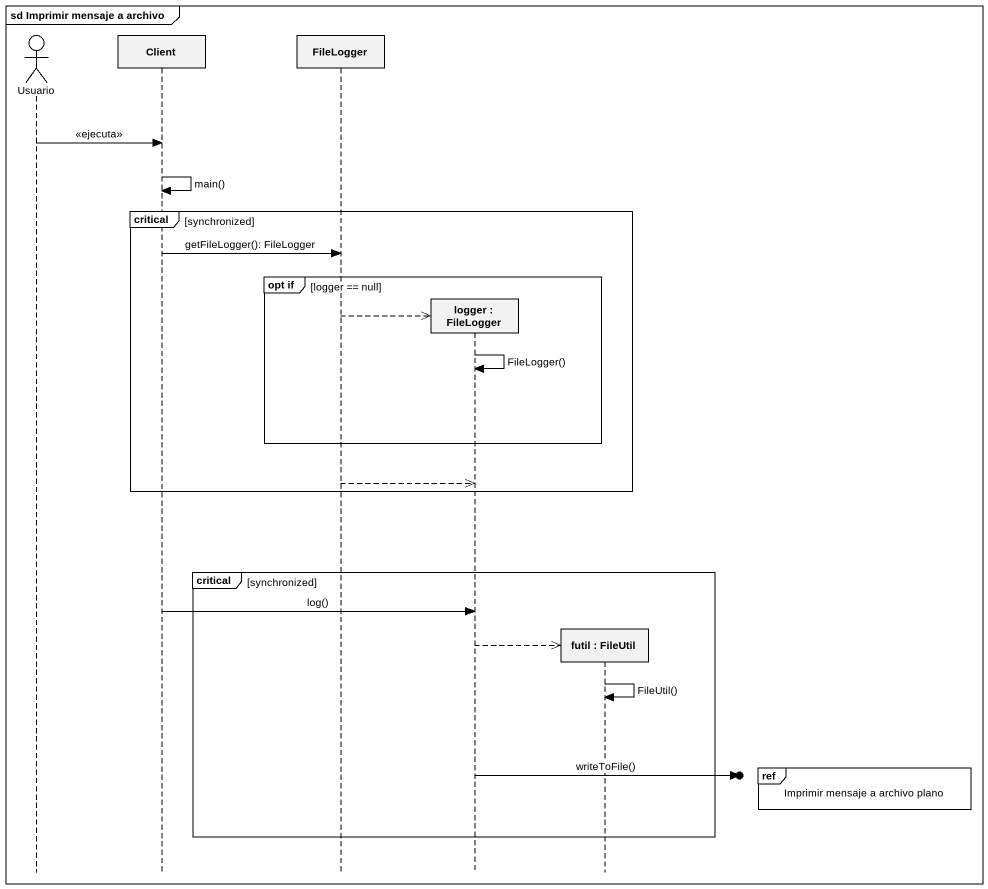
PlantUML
@startuml
mainframe sd Imprimir mensaje a archivo
hide footbox
actor Usuario
participant Client
participant FileLogger
participant "logger : FileLogger" as logger
participant "futil : FileUtil" as futil

Usuario -> Client : <<ejecuta>>
Client -> Client : main()
critical synchronized
  Client -> FileLogger : getFileLogger(): FileLogger
  group opt if [logger == null]
    FileLogger -->> logger **
    logger -> logger : FileLogger()
  end
  FileLogger -->> logger
end
critical synchronized
  Client -> logger : log()
  logger -->> futil **
  futil -> futil : FileUtil()
  ref over futil : Imprimir mensaje a archivo plano
  logger ->o] : writeToFile()
end
@enduml
